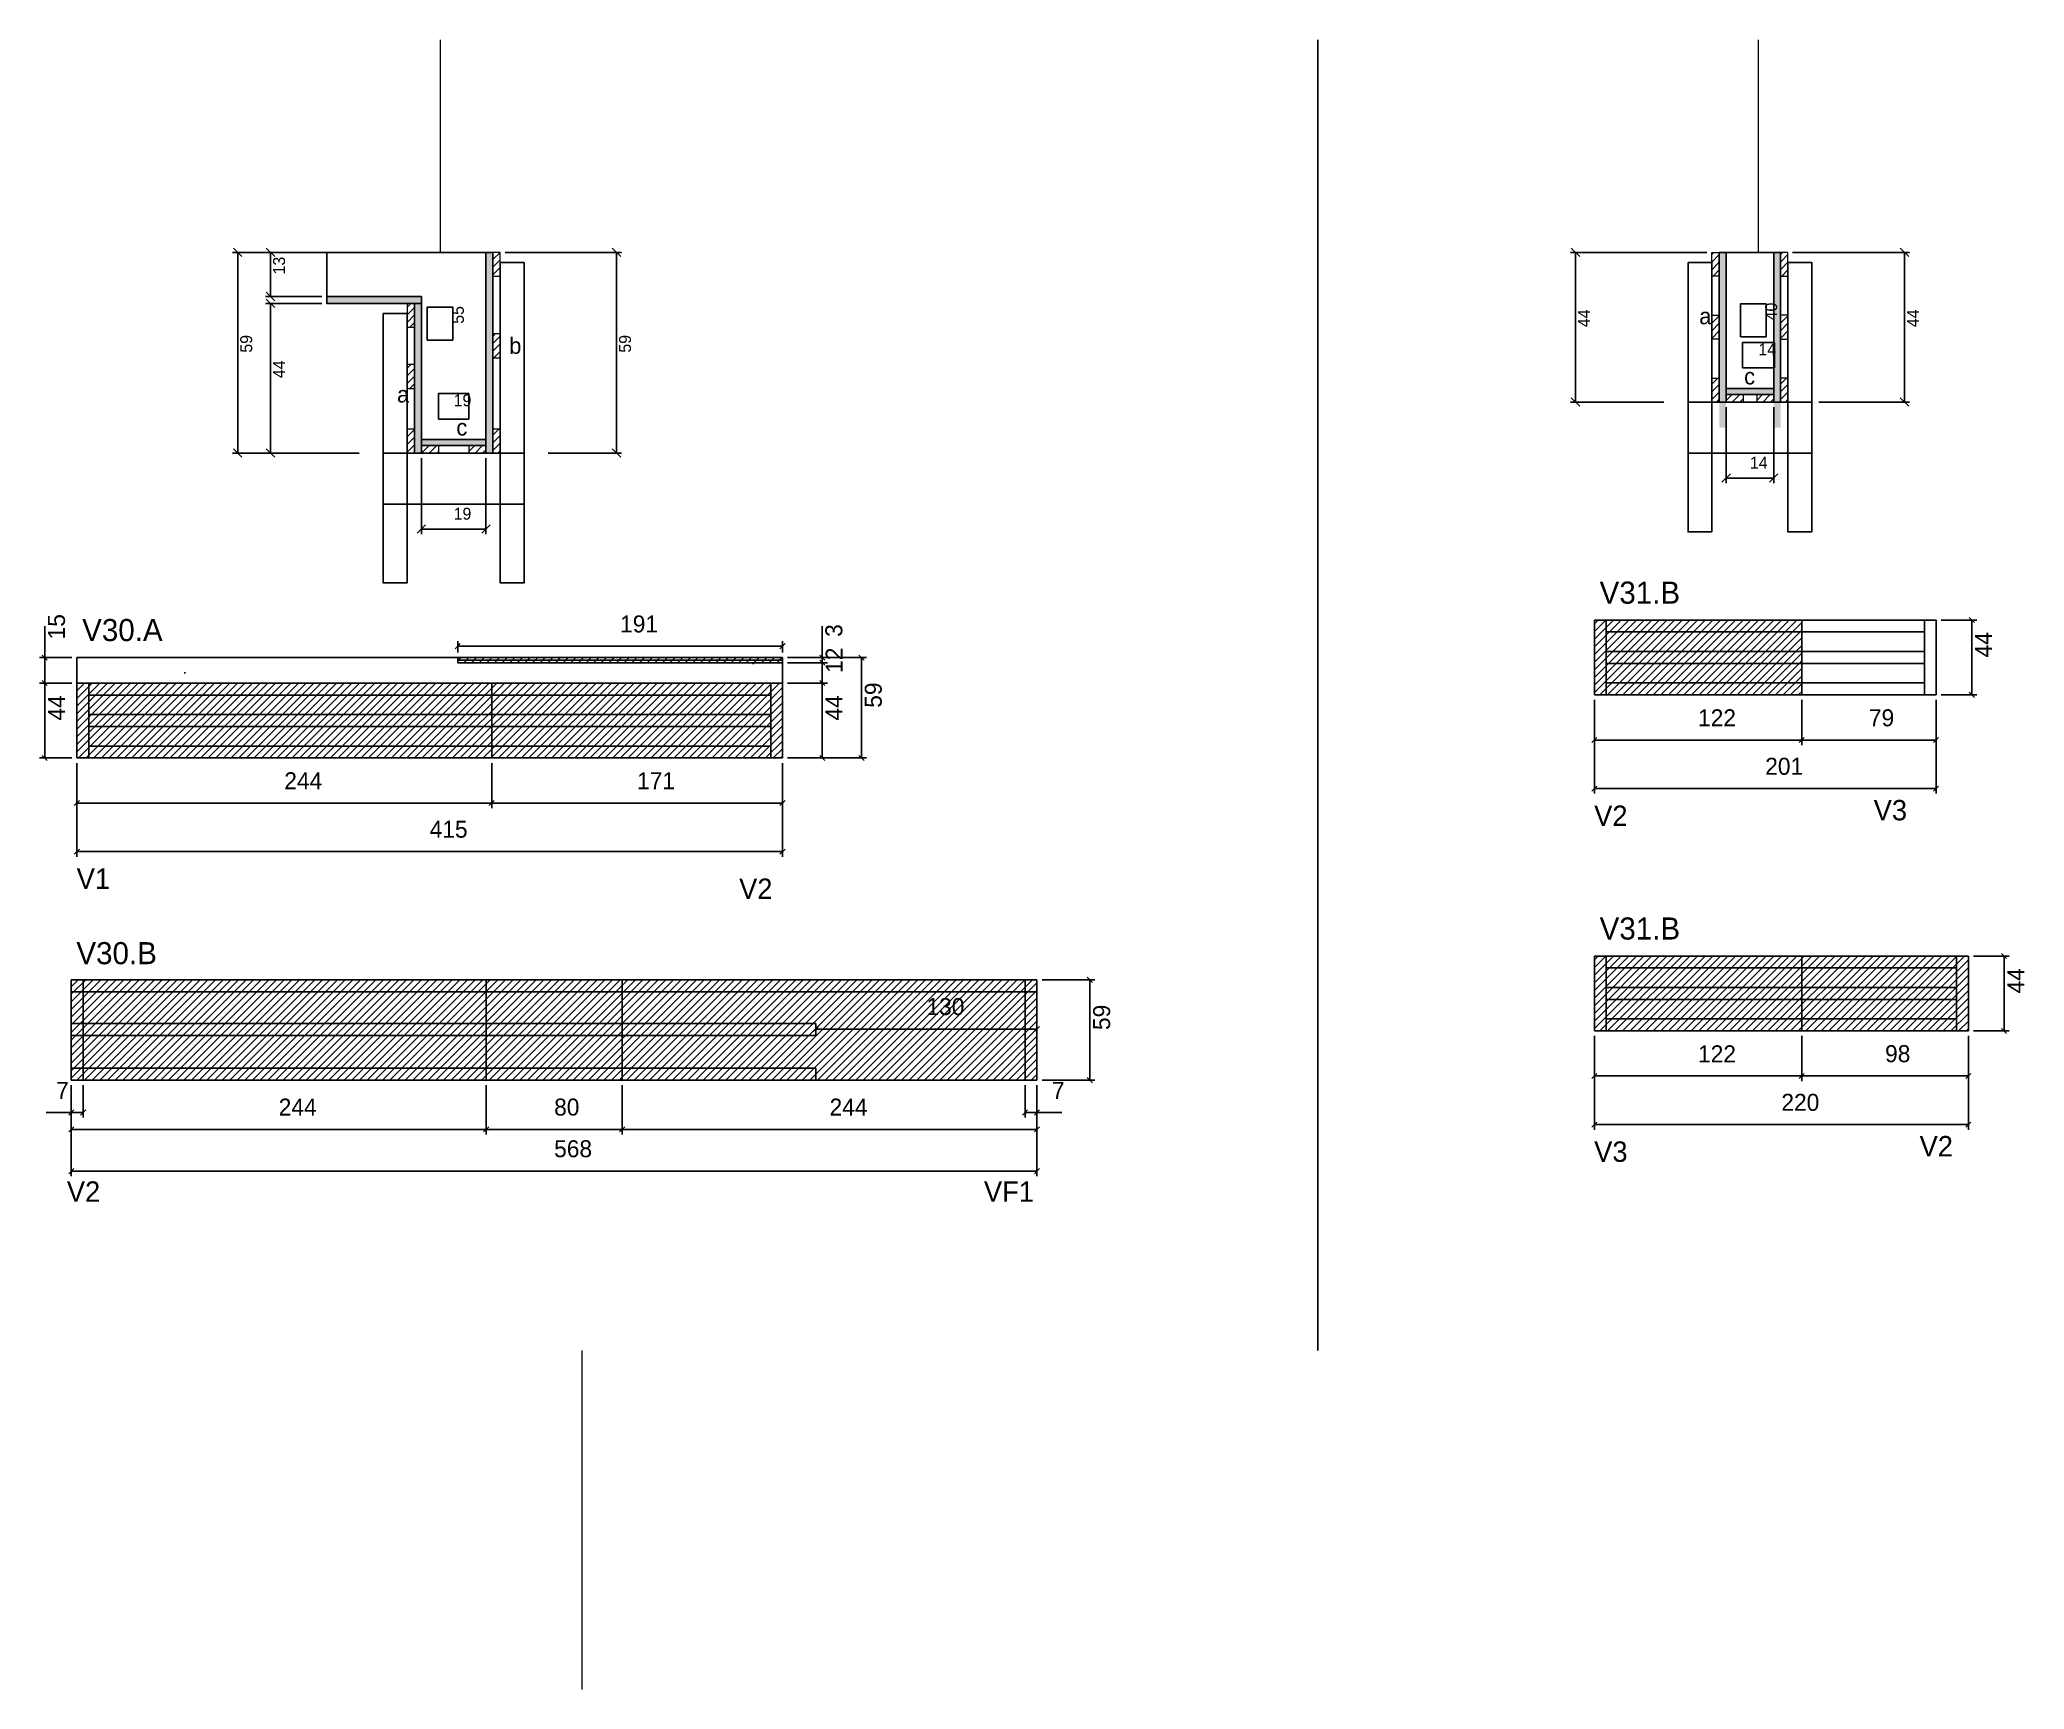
# Model space of a CAD drawing. Header units: metres. Extents: x 4583 to 5751, y 368 to 1338.
import ezdxf

# ---------------------------------------------------------------- set-up
doc = ezdxf.new("R2010")
doc.units = ezdxf.units.M
for name, color, linetype in [('5', 7, 'Continuous'), ('CONCRETO', 7, 'Continuous'), ('COTA', 7, 'Continuous'), ('Cota Seção (2x)', 7, 'Continuous'), ('detalhes', 7, 'Continuous'), ('Hachura', 7, 'Continuous'), ('Madeira', 7, 'Continuous'), ('Painéis', 7, 'Continuous'), ('REAPROVEITAMENTO', 7, 'Continuous'), ('SARR_2.2x7', 7, 'Continuous'), ('SARR_3.5x7', 7, 'Continuous'), ('SARR_EDITAR', 7, 'Continuous'), ('SARRAFO DE PRESSAO', 7, 'Continuous'), ('Texto Seção', 7, 'Continuous')]:
    doc.layers.add(name, color=color, linetype=linetype)

msp = doc.modelspace()

# ---------------------------------------------------------------- hatches: boundary and pattern name
at = {"layer": 'COTA'}
h = msp.add_hatch(dxfattribs=at)
h.set_pattern_fill('AR-CONC')
h.paths.add_polyline_path([(4829.2, 971.3), (4829.2, 974.3), (4605.1, 974.3), (4605.4, 959.3), (5020.2, 959.3), (5020.2, 971.3), (4829.2, 971.3)])
at = {"layer": 'Hachura'}
h = msp.add_hatch(color=7, dxfattribs=at)
h.dxf.hatch_style = 1
h.paths.add_polyline_path([(4849.8, 1212.6), (4845.8, 1212.6), (4845.8, 1094.6), (4849.8, 1094.6), (4849.8, 1212.6)])
h = msp.add_hatch(dxfattribs=at)
h.set_pattern_fill('ANSI31')
h.paths.add_polyline_path([(4849.8, 1198.6), (4854.2, 1198.6), (4854.2, 1212.6), (4849.8, 1212.6), (4849.8, 1198.6)])
h = msp.add_hatch(dxfattribs=at)
h.set_pattern_fill('ANSI31')
h.paths.add_polyline_path([(5571.2, 1198.6), (5566.8, 1198.6), (5566.8, 1212.6), (5571.2, 1212.6), (5571.2, 1198.6)])
h = msp.add_hatch(color=7, dxfattribs=at)
h.dxf.hatch_style = 1
h.paths.add_polyline_path([(5575.2, 1212.6), (5571.2, 1212.6), (5571.2, 1109.6), (5575.2, 1109.6), (5575.2, 1212.6)])
h = msp.add_hatch(color=7, dxfattribs=at)
h.dxf.hatch_style = 1
h.paths.add_polyline_path([(5607.2, 1212.6), (5603.2, 1212.6), (5603.2, 1109.6), (5607.2, 1109.6), (5607.2, 1212.6)])
h = msp.add_hatch(dxfattribs=at)
h.set_pattern_fill('ANSI31')
h.paths.add_polyline_path([(5607.2, 1198.6), (5611.6, 1198.6), (5611.6, 1212.6), (5607.2, 1212.6), (5607.2, 1198.6)])
h = msp.add_hatch(color=7, dxfattribs=at)
h.dxf.hatch_style = 1
h.paths.add_polyline_path([(4807.8, 1182.6), (4807.8, 1186.6), (4752.2, 1186.6), (4752.2, 1182.6), (4807.8, 1182.6)])
h = msp.add_hatch(dxfattribs=at)
h.set_pattern_fill('ANSI31')
h.paths.add_polyline_path([(4799.4, 1168.6), (4803.8, 1168.6), (4803.8, 1182.6), (4799.4, 1182.6), (4799.4, 1168.6)])
h = msp.add_hatch(color=7, dxfattribs=at)
h.dxf.hatch_style = 1
h.paths.add_polyline_path([(4807.8, 1184.6), (4803.8, 1184.6), (4803.8, 1094.6), (4807.8, 1094.6), (4807.8, 1184.6)])
h = msp.add_hatch(dxfattribs=at)
h.set_pattern_fill('ANSI31')
h.paths.add_polyline_path([(5571.2, 1161.6), (5566.8, 1161.6), (5566.8, 1175.6), (5571.2, 1175.6), (5571.2, 1161.6)])
h = msp.add_hatch(dxfattribs=at)
h.set_pattern_fill('ANSI31')
h.paths.add_polyline_path([(5607.2, 1161.6), (5611.6, 1161.6), (5611.6, 1175.6), (5607.2, 1175.6), (5607.2, 1161.6)])
h = msp.add_hatch(dxfattribs=at)
h.set_pattern_fill('ANSI31')
h.paths.add_polyline_path([(4849.8, 1150.6), (4854.2, 1150.6), (4854.2, 1164.6), (4849.8, 1164.6), (4849.8, 1150.6)])
h = msp.add_hatch(dxfattribs=at)
h.set_pattern_fill('ANSI31')
h.paths.add_polyline_path([(4799.4, 1132.6), (4803.8, 1132.6), (4803.8, 1146.6), (4799.4, 1146.6), (4799.4, 1132.6)])
h = msp.add_hatch(dxfattribs=at)
h.set_pattern_fill('ANSI31')
h.paths.add_polyline_path([(5571.2, 1124.6), (5566.8, 1124.6), (5566.8, 1138.6), (5571.2, 1138.6), (5571.2, 1124.6)])
h = msp.add_hatch(color=7, dxfattribs=at)
h.dxf.hatch_style = 1
h.paths.add_polyline_path([(5603.2, 1129), (5603.2, 1132.6), (5575.2, 1132.6), (5575.2, 1129), (5603.2, 1129)])
h = msp.add_hatch(dxfattribs=at)
h.set_pattern_fill('ANSI31')
h.paths.add_polyline_path([(5607.2, 1124.6), (5611.6, 1124.6), (5611.6, 1138.6), (5607.2, 1138.6), (5607.2, 1124.6)])
h = msp.add_hatch(dxfattribs=at)
h.set_pattern_fill('ANSI31')
h.paths.add_polyline_path([(5575.2, 1124.6), (5575.2, 1129), (5585.2, 1129), (5585.2, 1124.6), (5575.2, 1124.6)])
h = msp.add_hatch(dxfattribs=at)
h.set_pattern_fill('ANSI31')
h.paths.add_polyline_path([(5603.2, 1124.6), (5603.2, 1129), (5593.2, 1129), (5593.2, 1124.6), (5603.2, 1124.6)])
h = msp.add_hatch(dxfattribs=at)
h.set_pattern_fill('ANSI31')
h.paths.add_polyline_path([(4799.4, 1094.6), (4803.8, 1094.6), (4803.8, 1108.6), (4799.4, 1108.6), (4799.4, 1094.6)])
h = msp.add_hatch(color=7, dxfattribs=at)
h.dxf.hatch_style = 1
h.paths.add_polyline_path([(4845.8, 1099), (4845.8, 1102.6), (4807.8, 1102.6), (4807.8, 1099), (4845.8, 1099)])
h = msp.add_hatch(dxfattribs=at)
h.set_pattern_fill('ANSI31')
h.paths.add_polyline_path([(4807.8, 1094.6), (4807.8, 1099), (4817.8, 1099), (4817.8, 1094.6), (4807.8, 1094.6)])
h = msp.add_hatch(dxfattribs=at)
h.set_pattern_fill('ANSI31')
h.paths.add_polyline_path([(4845.8, 1094.6), (4845.8, 1099), (4835.8, 1099), (4835.8, 1094.6), (4845.8, 1094.6)])
h = msp.add_hatch(dxfattribs=at)
h.set_pattern_fill('ANSI31')
h.paths.add_polyline_path([(4849.8, 1094.6), (4854.2, 1094.6), (4854.2, 1108.6), (4849.8, 1108.6), (4849.8, 1094.6)])
at = {"layer": 'REAPROVEITAMENTO'}
h = msp.add_hatch(dxfattribs=at)
h.set_pattern_fill('ANSI31')
h.paths.add_polyline_path([(5619.7, 952.4), (5619.7, 996.4), (5497.7, 996.4), (5497.7, 952.4), (5619.7, 952.4)])
h = msp.add_hatch(dxfattribs=at)
h.set_pattern_fill('ANSI31')
h.paths.add_polyline_path([(4829.2, 974.3), (4829.2, 971.3), (5020.2, 971.3), (5020.2, 974.3), (4829.2, 974.3)])
h = msp.add_hatch(dxfattribs=at)
h.set_pattern_fill('ANSI31')
h.paths.add_polyline_path([(5020.2, 915.3), (5020.2, 959.3), (4605.2, 959.3), (4605.2, 915.3), (5020.2, 915.3)])
h = msp.add_hatch(dxfattribs=at)
h.set_pattern_fill('ANSI31')
h.paths.add_polyline_path([(5717.7, 754.8), (5717.7, 798.8), (5497.7, 798.8), (5497.7, 754.8), (5717.7, 754.8)])
h = msp.add_hatch(dxfattribs=at)
h.set_pattern_fill('ANSI31')
h.paths.add_polyline_path([(5169.9, 725.8), (5169.9, 784.8), (4601.9, 784.8), (4601.9, 725.8), (5169.9, 725.8), (5169.9, 725.8)])

# ---------------------------------------------------------------- linework, layer by layer
at = {"layer": 'CONCRETO', "color": 251, "lineweight": 25}
for points in [[(4752.2, 1186.6), (4752.2, 1212.6), (4807.8, 1212.6), (4807.8, 1212.6), (4845.8, 1212.6), (4845.8, 1102.6), (4807.8, 1102.6), (4807.8, 1186.6)], [(5575.2, 1212.6), (5575.2, 1212.6), (5603.2, 1212.6), (5603.2, 1184.6), (5603.2, 1184.6), (5603.2, 1132.6), (5575.2, 1132.6), (5575.2, 1212.6)]]:
    msp.add_lwpolyline(points, close=True, dxfattribs=at)
at = {"layer": 'COTA', "color": 241, "lineweight": 25}
for p, q in [((5335.1, 1337.6), (5335.1, 566.9)), ((4605.2, 959.3), (4605.2, 974.3)), ((4829.2, 974.3), (4605.2, 974.3)), ((5020.2, 971.3), (5020.2, 959.3))]:
    msp.add_line(p, q, dxfattribs=at)
at = {"layer": 'COTA', "color": 4, "lineweight": 25}
for p, q in [((4796.8, 1212.6), (4696.8, 1212.6)), ((4699.8, 1094.6), (4699.8, 1212.6)), ((4749.2, 1212.6), (4716.1, 1212.6)), ((4719.1, 1212.6), (4719.1, 1186.6)), ((4857.2, 1212.6), (4925.6, 1212.6)), ((4922.6, 1094.6), (4922.6, 1212.6)), ((5563.8, 1212.6), (5483.6, 1212.6)), ((5486.6, 1212.6), (5486.6, 1124.6)), ((5614.2, 1212.6), (5683.1, 1212.6)), ((5680.1, 1124.6), (5680.1, 1212.6)), ((4749.2, 1186.6), (4716.1, 1186.6)), ((4749.2, 1182.6), (4716.1, 1182.6)), ((4719.1, 1182.6), (4719.1, 1094.6)), ((5538.6, 1124.6), (5483.6, 1124.6)), ((5575.2, 1121.6), (5575.2, 1076.9)), ((5603.2, 1121.6), (5603.2, 1076.9)), ((5629.8, 1124.6), (5683.1, 1124.6)), ((4771.2, 1094.6), (4696.8, 1094.6)), ((4771.2, 1094.6), (4716.1, 1094.6)), ((4807.8, 1091.6), (4807.8, 1046.9)), ((4845.8, 1091.6), (4845.8, 1046.9)), ((4882.4, 1094.6), (4925.6, 1094.6)), ((5575.2, 1079.9), (5603.2, 1079.9)), ((4807.8, 1049.9), (4845.8, 1049.9)), ((4586.3, 974.3), (4586.3, 992.7)), ((5043.6, 974.3), (5043.6, 992.7)), ((5701.7, 996.4), (5722.7, 996.4)), ((5719.7, 952.4), (5719.7, 996.4)), ((4829.2, 977.3), (4829.2, 984)), ((5020.2, 981), (4829.2, 981)), ((5020.2, 977.3), (5020.2, 984)), ((4602.2, 974.3), (4583.3, 974.3)), ((4586.3, 959.3), (4586.3, 974.3)), ((5023.2, 974.3), (5069.7, 974.3)), ((5023.2, 974.3), (5046.6, 974.3)), ((5023.2, 971.3), (5046.6, 971.3)), ((5023.2, 971.3), (5046.6, 971.3)), ((5043.6, 971.3), (5043.6, 974.3)), ((5043.6, 959.3), (5043.6, 971.3)), ((5043.6, 971.3), (5043.6, 968.3)), ((5066.7, 974.3), (5066.7, 915.3)), ((4602.2, 959.3), (4583.3, 959.3)), ((4602.2, 959.3), (4583.3, 959.3)), ((4586.3, 915.3), (4586.3, 959.3)), ((5023.2, 959.3), (5046.6, 959.3)), ((5023.2, 959.3), (5046.6, 959.3)), ((5043.6, 959.3), (5043.6, 915.3)), ((5497.7, 949.4), (5497.7, 922.8)), ((5497.7, 949.4), (5497.7, 894.3)), ((5619.7, 949.4), (5619.7, 922.8)), ((5619.7, 949.4), (5619.7, 922.8)), ((5698.7, 949.4), (5698.7, 922.8)), ((5698.7, 949.4), (5698.7, 894.3)), ((5701.7, 952.4), (5722.7, 952.4)), ((5497.7, 925.8), (5619.7, 925.8)), ((5619.7, 925.8), (5698.7, 925.8)), ((4602.2, 915.3), (4583.3, 915.3)), ((4605.2, 912.3), (4605.2, 885.8)), ((4605.2, 912.3), (4605.2, 857.2)), ((4849.2, 912.3), (4849.2, 885.8)), ((4849.2, 912.3), (4849.2, 885.8)), ((5020.2, 912.3), (5020.2, 885.8)), ((5020.2, 912.3), (5020.2, 857.2)), ((5023.2, 915.3), (5046.6, 915.3)), ((5023.2, 915.3), (5069.7, 915.3)), ((4605.2, 888.8), (4849.2, 888.8)), ((4849.2, 888.8), (5020.2, 888.8)), ((5497.7, 897.3), (5698.7, 897.3)), ((4605.2, 860.2), (5020.2, 860.2)), ((5720.7, 798.8), (5741.7, 798.8)), ((5738.7, 754.8), (5738.7, 798.8)), ((5172.9, 784.8), (5204, 784.8)), ((5201, 784.8), (5201, 725.8)), ((5039.9, 758.3), (5039.9, 758.9)), ((5169.9, 758.3), (5169.9, 758.9)), ((5169.9, 755.9), (5039.9, 755.9)), ((5497.7, 751.8), (5497.7, 725.3)), ((5497.7, 751.8), (5497.7, 696.7)), ((5619.7, 751.8), (5619.7, 725.3)), ((5619.7, 751.8), (5619.7, 725.3)), ((5717.7, 751.8), (5717.7, 725.3)), ((5717.7, 751.8), (5717.7, 696.7)), ((5720.7, 754.8), (5741.7, 754.8)), ((5172.9, 725.8), (5204, 725.8)), ((5497.7, 728.3), (5619.7, 728.3)), ((5619.7, 728.3), (5717.7, 728.3)), ((4601.9, 722.8), (4601.9, 693.9)), ((4601.9, 722.8), (4601.9, 669.3)), ((4601.9, 722.8), (4601.9, 703.8)), ((4608.9, 722.8), (4608.9, 703.8)), ((4845.9, 722.8), (4845.9, 693.9)), ((4845.9, 722.8), (4845.9, 693.9)), ((4925.9, 722.8), (4925.9, 693.9)), ((4925.9, 722.8), (4925.9, 693.9)), ((5162.9, 722.8), (5162.9, 703.8)), ((5169.9, 722.8), (5169.9, 669.3)), ((5169.9, 722.8), (5169.9, 693.9)), ((5169.9, 722.8), (5169.9, 703.8)), ((4601.9, 706.8), (4587.1, 706.8)), ((4608.9, 706.8), (4601.9, 706.8)), ((5162.9, 706.8), (5169.9, 706.8)), ((5169.9, 706.8), (5184.6, 706.8)), ((4601.9, 696.9), (4845.9, 696.9)), ((4845.9, 696.9), (4925.9, 696.9)), ((4925.9, 696.9), (5169.9, 696.9)), ((5497.7, 699.7), (5717.7, 699.7)), ((4601.9, 672.3), (5169.9, 672.3))]:
    msp.add_line(p, q, dxfattribs=at)
at = {"layer": 'COTA', "color": 0, "lineweight": 25}
for p, q in [((5721.2, 994.9), (5718.2, 997.9)), ((4830.7, 982.5), (4827.7, 979.5)), ((5018.7, 979.5), (5021.7, 982.5)), ((4587.8, 972.8), (4584.8, 975.8)), ((5042.1, 975.8), (5045.1, 972.8)), ((5045.1, 969.8), (5042.1, 972.8)), ((5045.1, 969.8), (5042.1, 972.8)), ((5068.2, 972.8), (5065.2, 975.8)), ((4587.8, 957.8), (4584.8, 960.8)), ((4584.8, 960.8), (4587.8, 957.8)), ((5042.1, 960.8), (5045.1, 957.8)), ((5045.1, 957.8), (5042.1, 960.8)), ((5718.2, 953.9), (5721.2, 950.9)), ((5499.2, 927.3), (5496.2, 924.3)), ((5618.2, 924.3), (5621.2, 927.3)), ((5621.2, 927.3), (5618.2, 924.3)), ((5697.2, 924.3), (5700.2, 927.3)), ((4584.8, 916.8), (4587.8, 913.8)), ((5042.1, 916.8), (5045.1, 913.8)), ((5065.2, 916.8), (5068.2, 913.8)), ((4606.7, 890.3), (4603.7, 887.3)), ((4847.7, 887.3), (4850.7, 890.3)), ((4850.7, 890.3), (4847.7, 887.3)), ((5018.7, 887.3), (5021.7, 890.3)), ((5499.2, 898.8), (5496.2, 895.8)), ((5697.2, 895.8), (5700.2, 898.8)), ((4606.7, 861.7), (4603.7, 858.7)), ((5018.7, 858.7), (5021.7, 861.7)), ((5740.2, 797.3), (5737.2, 800.3)), ((5202.5, 783.3), (5199.5, 786.3)), ((5041.4, 757.4), (5038.4, 754.4)), ((5168.4, 754.4), (5171.4, 757.4)), ((5737.2, 756.3), (5740.2, 753.3)), ((5199.5, 727.3), (5202.5, 724.3)), ((5499.2, 729.8), (5496.2, 726.8)), ((5618.2, 726.8), (5621.2, 729.8)), ((5621.2, 729.8), (5618.2, 726.8)), ((5716.2, 726.8), (5719.2, 729.8)), ((4603.4, 708.3), (4600.4, 705.3)), ((4607.4, 705.3), (4610.4, 708.3)), ((5164.4, 708.3), (5161.4, 705.3)), ((5168.4, 705.3), (5171.4, 708.3)), ((5499.2, 701.2), (5496.2, 698.2)), ((5716.2, 698.2), (5719.2, 701.2)), ((4603.4, 698.4), (4600.4, 695.4)), ((4844.4, 695.4), (4847.4, 698.4)), ((4847.4, 698.4), (4844.4, 695.4)), ((4924.4, 695.4), (4927.4, 698.4)), ((4927.4, 698.4), (4924.4, 695.4)), ((5168.4, 695.4), (5171.4, 698.4)), ((4603.4, 673.8), (4600.4, 670.8)), ((5168.4, 670.8), (5171.4, 673.8))]:
    msp.add_line(p, q, dxfattribs=at)
for points in [[(4702.3, 1210.1), (4697.3, 1215.1)], [(4721.6, 1210.1), (4716.6, 1215.1)], [(4925.1, 1210.1), (4920.1, 1215.1)], [(5489.1, 1210.1), (5484.1, 1215.1)], [(5682.6, 1210.1), (5677.6, 1215.1)], [(4716.6, 1189.1), (4721.6, 1184.1)], [(4721.6, 1180.1), (4716.6, 1185.1)], [(5484.1, 1127.1), (5489.1, 1122.1)], [(5677.6, 1127.1), (5682.6, 1122.1)], [(4697.3, 1097.1), (4702.3, 1092.1)], [(4716.6, 1097.1), (4721.6, 1092.1)], [(4920.1, 1097.1), (4925.1, 1092.1)], [(5577.7, 1082.4), (5572.7, 1077.4)], [(5600.7, 1077.4), (5605.7, 1082.4)], [(4810.3, 1052.4), (4805.3, 1047.4)], [(4843.3, 1047.4), (4848.3, 1052.4)]]:
    msp.add_lwpolyline(points, dxfattribs=at)
at = {"layer": 'Cota Seção (2x)', "color": 180, "lineweight": 25}
for p, q in [((4826.3, 1180.3), (4811.3, 1180.3)), ((4811.3, 1180.3), (4811.3, 1161)), ((4826.3, 1161), (4826.3, 1180.3)), ((5598.7, 1182.3), (5583.7, 1182.3)), ((5583.7, 1182.3), (5583.7, 1163)), ((5598.7, 1163), (5598.7, 1182.3)), ((4811.3, 1161), (4826.3, 1161)), ((5583.7, 1163), (5598.7, 1163)), ((5603.6, 1159.6), (5584.9, 1159.6)), ((5584.9, 1159.6), (5584.9, 1144.6)), ((5603.6, 1144.6), (5603.6, 1159.6)), ((5584.9, 1144.6), (5603.6, 1144.6)), ((4835.8, 1129.6), (4817.8, 1129.6)), ((4817.8, 1129.6), (4817.8, 1114.6)), ((4835.8, 1114.6), (4835.8, 1129.6)), ((4817.8, 1114.6), (4835.8, 1114.6))]:
    msp.add_line(p, q, dxfattribs=at)
at = {"layer": 'Madeira', "color": 126, "lineweight": 18}
for points in [[(4849.8, 1198.6), (4854.2, 1198.6), (4854.2, 1212.6), (4849.8, 1212.6)], [(5571.2, 1198.6), (5566.8, 1198.6), (5566.8, 1212.6), (5571.2, 1212.6)], [(5607.2, 1198.6), (5611.6, 1198.6), (5611.6, 1212.6), (5607.2, 1212.6)], [(4799.4, 1168.6), (4803.8, 1168.6), (4803.8, 1182.6), (4799.4, 1182.6)], [(5571.2, 1161.6), (5566.8, 1161.6), (5566.8, 1175.6), (5571.2, 1175.6)], [(5607.2, 1161.6), (5611.6, 1161.6), (5611.6, 1175.6), (5607.2, 1175.6)], [(4849.8, 1150.6), (4854.2, 1150.6), (4854.2, 1164.6), (4849.8, 1164.6)], [(4799.4, 1132.6), (4803.8, 1132.6), (4803.8, 1146.6), (4799.4, 1146.6)], [(5571.2, 1124.6), (5566.8, 1124.6), (5566.8, 1138.6), (5571.2, 1138.6)], [(5607.2, 1124.6), (5611.6, 1124.6), (5611.6, 1138.6), (5607.2, 1138.6)], [(5575.2, 1124.6), (5575.2, 1129), (5585.2, 1129), (5585.2, 1124.6)], [(5603.2, 1124.6), (5603.2, 1129), (5593.2, 1129), (5593.2, 1124.6)], [(4799.4, 1094.6), (4803.8, 1094.6), (4803.8, 1108.6), (4799.4, 1108.6)], [(4807.8, 1094.6), (4807.8, 1099), (4817.8, 1099), (4817.8, 1094.6)], [(4845.8, 1094.6), (4845.8, 1099), (4835.8, 1099), (4835.8, 1094.6)], [(4849.8, 1094.6), (4854.2, 1094.6), (4854.2, 1108.6), (4849.8, 1108.6)]]:
    msp.add_lwpolyline(points, close=True, dxfattribs=at)
at = {"layer": 'Painéis', "color": 200, "lineweight": 25}
for p, q in [((5497.7, 996.4), (5698.7, 996.4)), ((5497.7, 952.4), (5497.7, 996.4)), ((5619.7, 952.4), (5619.7, 996.4)), ((5698.7, 952.4), (5698.7, 996.4)), ((4605.2, 959.3), (5020.2, 959.3)), ((4605.2, 915.3), (4605.2, 959.3)), ((4849.2, 915.3), (4849.2, 959.3)), ((5020.2, 915.3), (5020.2, 959.3)), ((5497.7, 952.4), (5698.7, 952.4)), ((4605.2, 915.3), (5020.2, 915.3)), ((5497.7, 798.8), (5717.7, 798.8)), ((5497.7, 754.8), (5497.7, 798.8)), ((5619.7, 754.8), (5619.7, 798.8)), ((5717.7, 754.8), (5717.7, 798.8)), ((4601.9, 784.8), (5169.9, 784.8)), ((4601.9, 725.8), (4601.9, 784.8)), ((4845.9, 725.8), (4845.9, 784.8)), ((4925.9, 725.8), (4925.9, 784.8)), ((5169.9, 725.8), (5169.9, 784.8)), ((5497.7, 754.8), (5717.7, 754.8)), ((4601.9, 725.8), (5169.9, 725.8))]:
    msp.add_line(p, q, dxfattribs=at)
for points in [[(4849.8, 1212.6), (4845.8, 1212.6), (4845.8, 1094.6), (4849.8, 1094.6)], [(5571.2, 1212.6), (5575.2, 1212.6), (5575.2, 1124.6), (5571.2, 1124.6)], [(5607.2, 1212.6), (5603.2, 1212.6), (5603.2, 1124.6), (5607.2, 1124.6)], [(4807.8, 1182.6), (4807.8, 1186.6), (4752.2, 1186.6), (4752.2, 1182.6)], [(4803.8, 1182.6), (4807.8, 1182.6), (4807.8, 1094.6), (4803.8, 1094.6)], [(5603.2, 1129), (5603.2, 1132.6), (5575.2, 1132.6), (5575.2, 1129)], [(4845.8, 1099), (4845.8, 1102.6), (4807.8, 1102.6), (4807.8, 1099)], [(4829.2, 974.3), (5020.2, 974.3), (5020.2, 971.3), (4829.2, 971.3)]]:
    msp.add_lwpolyline(points, close=True, dxfattribs=at)
at = {"layer": 'SARR_2.2x7', "color": 40, "lineweight": 25}
for p, q in [((5504.7, 952.4), (5504.7, 996.4)), ((5691.8, 952.4), (5691.8, 996.4)), ((5504.7, 989.4), (5619.7, 989.4)), ((5619.7, 989.4), (5691.8, 989.4)), ((5504.7, 977.9), (5619.7, 977.9)), ((5504.7, 970.9), (5619.7, 970.9)), ((5619.7, 977.9), (5691.8, 977.9)), ((5619.7, 970.9), (5691.8, 970.9)), ((4612.2, 915.3), (4612.2, 959.3)), ((5013.3, 915.3), (5013.3, 959.3)), ((5504.7, 959.4), (5619.7, 959.4)), ((5619.7, 959.4), (5691.8, 959.4)), ((4612.2, 952.3), (4849.2, 952.3)), ((4849.2, 952.3), (5013.3, 952.3)), ((4612.2, 940.8), (4849.2, 940.8)), ((4612.2, 933.8), (4849.2, 933.8)), ((4849.2, 940.8), (5013.3, 940.8)), ((4849.2, 933.8), (5013.3, 933.8)), ((4612.2, 922.3), (4849.2, 922.3)), ((4849.2, 922.3), (5013.3, 922.3)), ((5504.7, 754.8), (5504.7, 798.8)), ((5710.8, 754.8), (5710.8, 798.8)), ((4608.9, 725.8), (4608.9, 784.8)), ((5162.9, 725.8), (5162.9, 784.8)), ((5504.7, 791.8), (5619.7, 791.8)), ((5619.7, 791.8), (5710.8, 791.8)), ((4601.9, 777.8), (4845.9, 777.8)), ((4845.9, 777.8), (4925.9, 777.8)), ((4925.9, 777.8), (5169.9, 777.8)), ((5504.7, 780.3), (5619.7, 780.3)), ((5504.7, 773.3), (5619.7, 773.3)), ((5619.7, 780.3), (5710.8, 780.3)), ((5619.7, 773.3), (5710.8, 773.3)), ((4601.9, 759.1), (4845.9, 759.1)), ((4845.9, 759.1), (4925.9, 759.1)), ((4925.9, 759.1), (5039.9, 759.1)), ((5039.9, 759.1), (5039.9, 752.1)), ((5504.7, 761.8), (5619.7, 761.8)), ((5619.7, 761.8), (5710.8, 761.8)), ((4601.9, 752.1), (4845.9, 752.1)), ((4845.9, 752.1), (4925.9, 752.1)), ((4925.9, 752.1), (5039.9, 752.1)), ((4601.9, 732.8), (4845.9, 732.8)), ((4845.9, 732.8), (4925.9, 732.8)), ((4925.9, 732.8), (5039.9, 732.8)), ((5039.9, 732.8), (5039.9, 725.8))]:
    msp.add_line(p, q, dxfattribs=at)
at = {"layer": 'SARR_3.5x7', "color": 81, "lineweight": 25}
for points in [[(4868.2, 1206.6), (4854.2, 1206.6), (4854.2, 1018.2), (4868.2, 1018.2)], [(5552.8, 1206.6), (5566.8, 1206.6), (5566.8, 1048.2), (5552.8, 1048.2)], [(5625.6, 1206.6), (5611.6, 1206.6), (5611.6, 1048.2), (5625.6, 1048.2)], [(4785.4, 1176.6), (4799.4, 1176.6), (4799.4, 1018.2), (4785.4, 1018.2)], [(5552.8, 1124.6), (5625.6, 1124.6), (5625.6, 1094.6), (5552.8, 1094.6)], [(4785.4, 1094.6), (4868.2, 1094.6), (4868.2, 1064.6), (4785.4, 1064.6)]]:
    msp.add_lwpolyline(points, close=True, dxfattribs=at)
at = {"layer": 'SARR_EDITAR', "color": 141, "lineweight": 25}
msp.add_line((5020.2, 972.8), (4829.2, 972.8), dxfattribs=at)
at = {"layer": 'SARRAFO DE PRESSAO', "color": 30, "lineweight": 9}
msp.add_line((4902.4, 367.6), (4902.4, 566.9), dxfattribs=at)
at = {"layer": 'Texto Seção', "color": 252, "lineweight": 15}
for p, q in [((4819, 1212.6), (4819, 1337.6)), ((5594.2, 1212.6), (5594.2, 1337.6))]:
    msp.add_line(p, q, dxfattribs=at)

# ---------------------------------------------------------------- texts
at = {"layer": '5', "color": 5, "lineweight": 25}
for s, p in [('V2', (5497.6, 875.3)), ('V3', (5662, 878.6)), ('V1', (4605.1, 838.3)), ('V2', (4994.7, 832.4)), ('V3', (5497.6, 677.8)), ('V2', (5689, 681)), ('V2', (4599.3, 654.3)), ('VF1', (5138.7, 654.3))]:
    msp.add_text(s, height=12, rotation=0, dxfattribs=at).set_placement(p)
at = {"layer": 'COTA', "color": 1, "lineweight": 25}
for s, p in [('13', (4727.6, 1199.6)), ('44', (5495.1, 1168.6)), ('44', (5688.6, 1168.6)), ('59', (4708.3, 1153.6)), ('59', (4931.1, 1153.6)), ('44', (4727.6, 1138.6))]:
    msp.add_text(s, height=7, rotation=90, dxfattribs=at).set_placement(p)
for s, p in [('14', (5589.2, 1085.4)), ('19', (4826.8, 1055.4))]:
    msp.add_text(s, height=7, dxfattribs=at).set_placement(p)
at = {"layer": 'COTA', "color": 240, "lineweight": 25}
for s, p in [('15', (4598.2, 985)), ('3', (5055.4, 986.5)), ('44', (5731.6, 974.4)), ('12', (5055.6, 965.3)), ('59', (5078.6, 944.8)), ('44', (4598.3, 937.3)), ('44', (5055.5, 937.3)), ('44', (5750.6, 776.8)), ('59', (5212.9, 755.3))]:
    msp.add_text(s, height=10, rotation=90, dxfattribs=at).set_placement(p)
for s, p in [('191', (4924.7, 989.1)), ('122', (5558.7, 933.9)), ('79', (5659.2, 933.9)), ('201', (5598.2, 905.4)), ('244', (4727.2, 896.9)), ('171', (4934.7, 896.9)), ('415', (4812.7, 868.4)), ('130', (5104.9, 764.1)), ('122', (5558.7, 736.3)), ('98', (5668.7, 736.4)), ('7', (4593, 714.8)), ('7', (5178.7, 714.8)), ('244', (4723.9, 705)), ('80', (4885.9, 705)), ('244', (5047.9, 705)), ('220', (5607.7, 707.8)), ('568', (4885.9, 680.5))]:
    msp.add_text(s, height=10, dxfattribs=at).set_placement(p)
at = {"layer": 'Cota Seção (2x)', "color": 1, "lineweight": 25}
for s, p in [('55', (4832.8, 1170.6)), ('40', (5605.2, 1172.6))]:
    msp.add_text(s, height=7, rotation=90, dxfattribs=at).set_placement(p)
for s, p in [('14', (5594.2, 1152.1)), ('19', (4826.8, 1122.1))]:
    msp.add_text(s, height=7, dxfattribs=at).set_placement(p)
at = {"layer": 'detalhes', "color": 4, "lineweight": 25}
for s, p in [('a', (5559.4, 1170.3)), ('b', (4859.5, 1152.9)), ('c', (5585.8, 1134.9)), ('a', (4793.5, 1124.3)), ('c', (4828.4, 1104.9))]:
    msp.add_text(s, height=9.6, dxfattribs=at).set_placement(p)
at = {"layer": 'Texto Seção', "color": 7, "lineweight": 15}
for s, p in [('V31.B', (5500.8, 1006)), ('V30.A', (4608.3, 984)), ('V31.B', (5500.8, 808.5)), ('V30.B', (4604.9, 794))]:
    msp.add_text(s, height=13, dxfattribs=at).set_placement(p)

doc.saveas('drawing.dxf')
